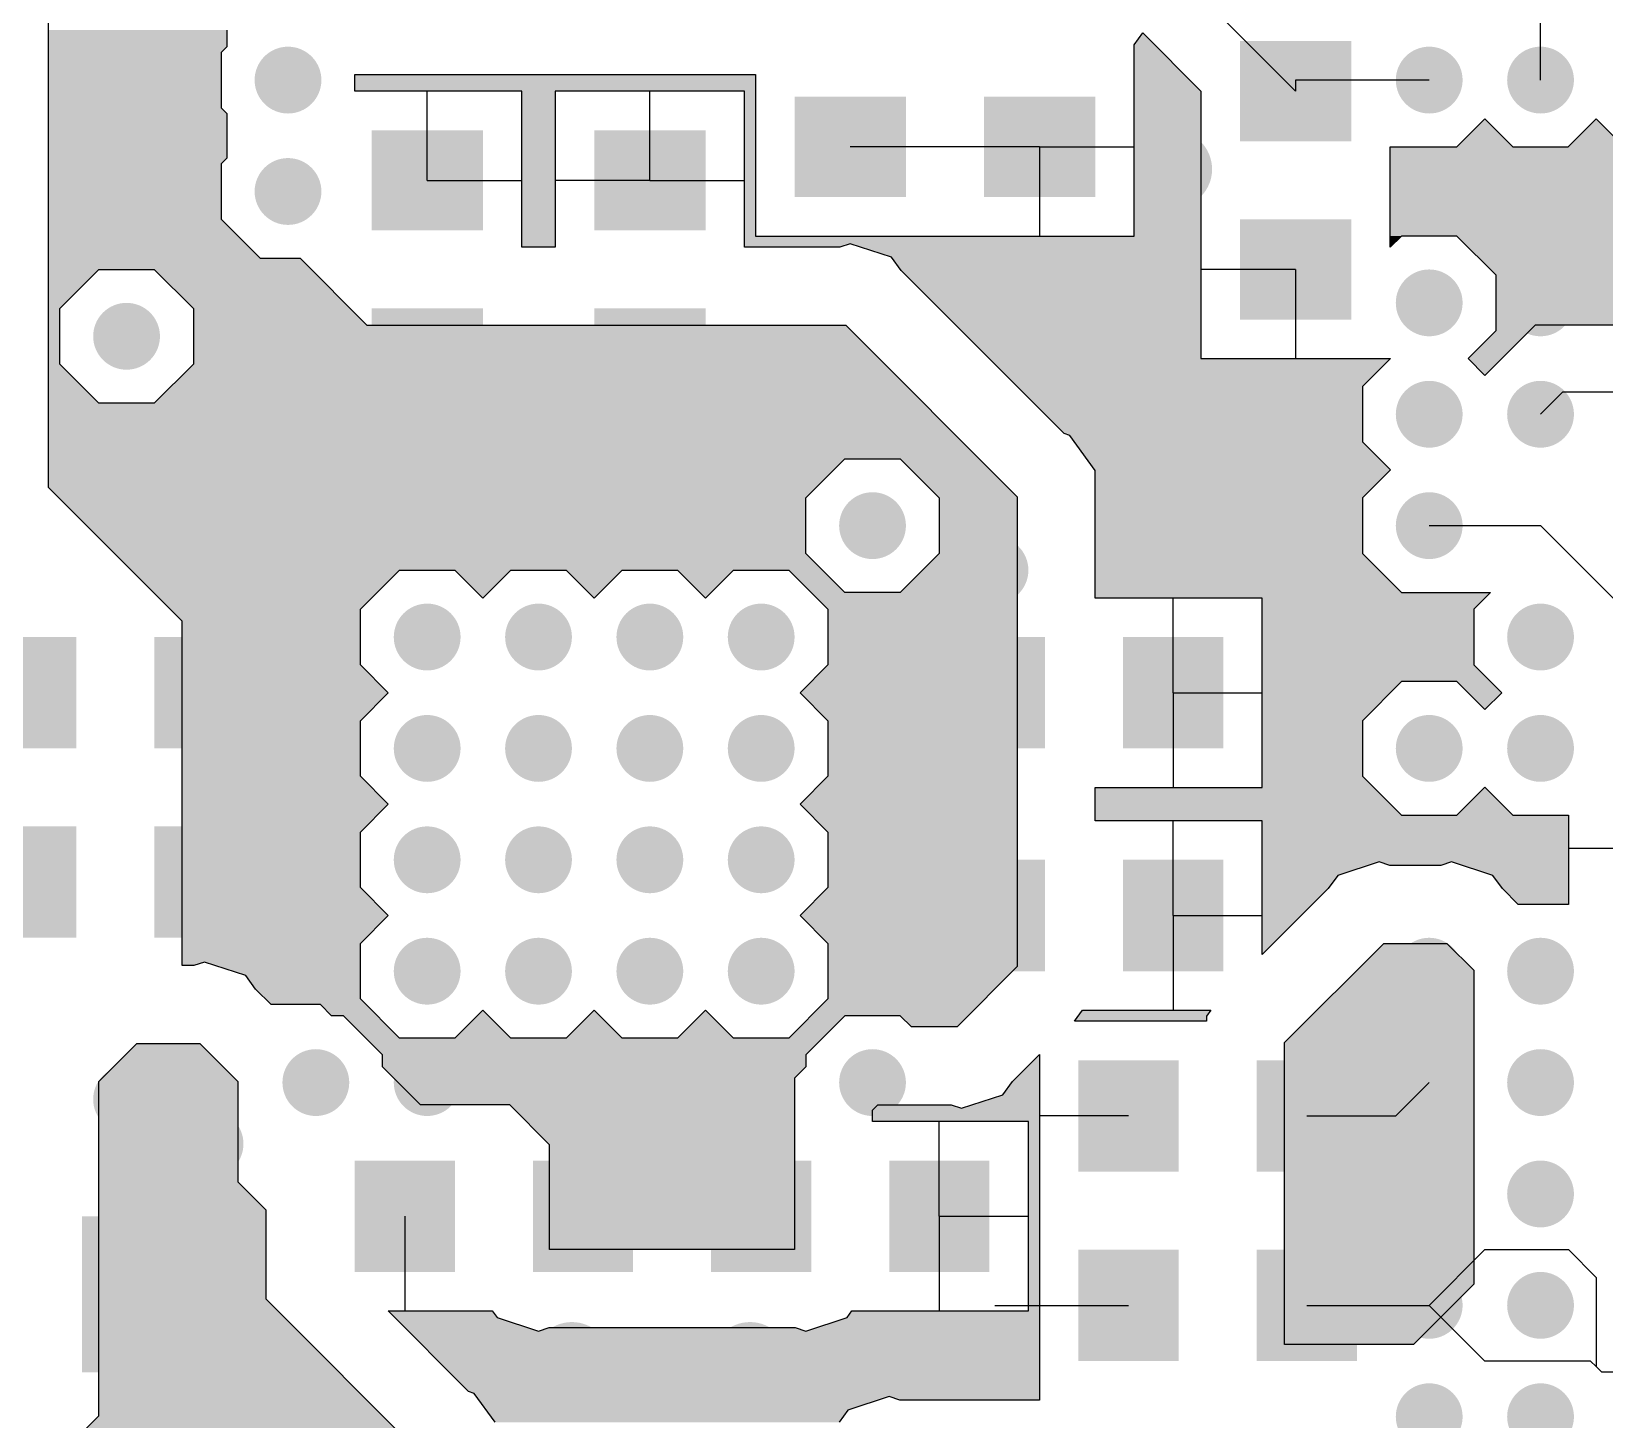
# Model space of a CAD drawing. Extents: x 295 to 953, y 10 to 290.
# Drawn here: x 683.37 to 711.63, y 177.95 to 202.87 of the extents above; entities that cross this region are included whole.
import ezdxf

# ---------------------------------------------------------------- set-up
doc = ezdxf.new("R2010")
doc.units = 0
doc.header["$LTSCALE"] = 5
doc.header["$MEASUREMENT"] = 0
doc.layers.get('0').update_dxf_attribs({"linetype": 'CONTINUOUS', "lineweight": 25})
doc.layers.add('19_SOLD_GBR', color=10, linetype='CONTINUOUS')

msp = doc.modelspace()

# ---------------------------------------------------------------- linework, layer by layer
for points, const_width in [([(688.278, 202, -1), (687.678, 202, -1)], 0.6), ([(708.778, 202, -1), (708.178, 202, -1)], 0.6), ([(710.778, 202, -1), (710.178, 202, -1)], 0.6), ([(704.228, 200.4, -1), (703.528, 200.4, -1)], 0.7), ([(688.278, 200, -1), (687.678, 200, -1)], 0.6), ([(708.778, 200, -1), (708.178, 200, -1)], 0.6), ([(710.778, 200, -1), (710.178, 200, -1)], 0.6), ([(702.428, 197.8, -1), (701.728, 197.8, -1)], 0.7), ([(708.778, 198, -1), (708.178, 198, -1)], 0.6), ([(710.778, 198, -1), (710.178, 198, -1)], 0.6), ([(685.378, 197.4, -1), (684.778, 197.4, -1)], 0.6), ([(708.778, 196, -1), (708.178, 196, -1)], 0.6), ([(710.778, 196, -1), (710.178, 196, -1)], 0.6), ([(704.828, 194.8, -1), (704.128, 194.8, -1)], 0.7), ([(690.778, 194, -1), (690.178, 194, -1)], 0.6), ([(692.778, 194, -1), (692.178, 194, -1)], 0.6), ([(694.778, 194, -1), (694.178, 194, -1)], 0.6), ([(696.778, 194, -1), (696.178, 194, -1)], 0.6), ([(698.778, 194, -1), (698.178, 194, -1)], 0.6), ([(708.778, 194, -1), (708.178, 194, -1)], 0.6), ([(700.978, 193.2, -1), (700.378, 193.2, -1)], 0.6), ([(688.778, 192, -1), (688.178, 192, -1)], 0.6), ([(690.778, 192, -1), (690.178, 192, -1)], 0.6), ([(692.778, 192, -1), (692.178, 192, -1)], 0.6), ([(694.778, 192, -1), (694.178, 192, -1)], 0.6), ([(696.778, 192, -1), (696.178, 192, -1)], 0.6), ([(698.778, 192, -1), (698.178, 192, -1)], 0.6), ([(710.778, 192, -1), (710.178, 192, -1)], 0.6), ([(688.778, 190, -1), (688.178, 190, -1)], 0.6), ([(690.778, 190, -1), (690.178, 190, -1)], 0.6), ([(692.778, 190, -1), (692.178, 190, -1)], 0.6), ([(694.778, 190, -1), (694.178, 190, -1)], 0.6), ([(696.778, 190, -1), (696.178, 190, -1)], 0.6), ([(698.778, 190, -1), (698.178, 190, -1)], 0.6), ([(708.778, 190, -1), (708.178, 190, -1)], 0.6), ([(710.778, 190, -1), (710.178, 190, -1)], 0.6), ([(688.778, 188, -1), (688.178, 188, -1)], 0.6), ([(690.778, 188, -1), (690.178, 188, -1)], 0.6), ([(692.778, 188, -1), (692.178, 188, -1)], 0.6), ([(694.778, 188, -1), (694.178, 188, -1)], 0.6), ([(696.778, 188, -1), (696.178, 188, -1)], 0.6), ([(698.778, 188, -1), (698.178, 188, -1)], 0.6), ([(688.778, 186, -1), (688.178, 186, -1)], 0.6), ([(690.778, 186, -1), (690.178, 186, -1)], 0.6), ([(692.778, 186, -1), (692.178, 186, -1)], 0.6), ([(694.778, 186, -1), (694.178, 186, -1)], 0.6), ([(696.778, 186, -1), (696.178, 186, -1)], 0.6), ([(698.778, 186, -1), (698.178, 186, -1)], 0.6), ([(708.778, 186, -1), (708.178, 186, -1)], 0.6), ([(710.778, 186, -1), (710.178, 186, -1)], 0.6), ([(688.778, 184, -1), (688.178, 184, -1)], 0.6), ([(690.778, 184, -1), (690.178, 184, -1)], 0.6), ([(692.778, 184, -1), (692.178, 184, -1)], 0.6), ([(694.778, 184, -1), (694.178, 184, -1)], 0.6), ([(696.778, 184, -1), (696.178, 184, -1)], 0.6), ([(698.778, 184, -1), (698.178, 184, -1)], 0.6), ([(708.778, 184, -1), (708.178, 184, -1)], 0.6), ([(710.778, 184, -1), (710.178, 184, -1)], 0.6), ([(685.378, 183.7, -1), (684.778, 183.7, -1)], 0.6), ([(686.878, 182.9, -1), (686.278, 182.9, -1)], 0.6), ([(708.778, 182, -1), (708.178, 182, -1)], 0.6), ([(710.778, 182, -1), (710.178, 182, -1)], 0.6), ([(708.778, 180, -1), (708.178, 180, -1)], 0.6), ([(710.778, 180, -1), (710.178, 180, -1)], 0.6), ([(700.028, 179.2, -1), (699.328, 179.2, -1)], 0.7), ([(693.428, 179, -1), (692.728, 179, -1)], 0.7), ([(696.628, 179, -1), (695.928, 179, -1)], 0.7), ([(708.778, 178, -1), (708.178, 178, -1)], 0.6), ([(710.778, 178, -1), (710.178, 178, -1)], 0.6)]:
    msp.add_lwpolyline(points, format="xyb", close=True, dxfattribs=dict(const_width=const_width))
for points in [[(705.078, 202.7), (705.078, 200.9), (707.078, 202.7), (707.078, 200.9)], [(697.078, 201.7), (697.078, 199.9), (699.078, 201.7), (699.078, 199.9)], [(700.478, 201.7), (700.478, 199.9), (702.478, 201.7), (702.478, 199.9)], [(689.478, 201.1), (689.478, 199.3), (691.478, 201.1), (691.478, 199.3)], [(693.478, 201.1), (693.478, 199.3), (695.478, 201.1), (695.478, 199.3)], [(705.078, 199.5), (705.078, 197.7), (707.078, 199.5), (707.078, 197.7)], [(689.478, 197.9), (689.478, 196.1), (691.478, 197.9), (691.478, 196.1)], [(693.478, 197.9), (693.478, 196.1), (695.478, 197.9), (695.478, 196.1)], [(682.378, 192), (682.378, 190), (684.178, 192), (684.178, 190)], [(685.578, 192), (685.578, 190), (687.378, 192), (687.378, 190)], [(699.778, 192), (699.778, 190), (701.578, 192), (701.578, 190)], [(702.978, 192), (702.978, 190), (704.778, 192), (704.778, 190)], [(682.378, 188.6), (682.378, 186.6), (684.178, 188.6), (684.178, 186.6)], [(685.578, 188.6), (685.578, 186.6), (687.378, 188.6), (687.378, 186.6)], [(699.778, 188), (699.778, 186), (701.578, 188), (701.578, 186)], [(702.978, 188), (702.978, 186), (704.778, 188), (704.778, 186)], [(702.178, 184.4), (702.178, 182.4), (703.978, 184.4), (703.978, 182.4)], [(705.378, 184.4), (705.378, 182.4), (707.178, 184.4), (707.178, 182.4)], [(689.178, 182.6), (689.178, 180.6), (690.978, 182.6), (690.978, 180.6)], [(692.378, 182.6), (692.378, 180.6), (694.178, 182.6), (694.178, 180.6)], [(695.578, 182.6), (695.578, 180.6), (697.378, 182.6), (697.378, 180.6)], [(698.778, 182.6), (698.778, 180.6), (700.578, 182.6), (700.578, 180.6)], [(684.278, 181.6), (684.278, 178.8), (686.678, 181.6), (686.678, 178.8)], [(702.178, 181), (702.178, 179), (703.978, 181), (703.978, 179)], [(705.378, 181), (705.378, 179), (707.178, 181), (707.178, 179)]]:
    msp.add_solid(points)
at = {"layer": '19_SOLD_GBR', "color": 7}
for p, q in [((683.678, 194.682), (683.678, 228.618)), ((706.078, 201.8), (704.078, 203.8)), ((710.478, 202), (710.478, 204)), ((686.878, 202.898), (686.878, 202.598)), ((703.178, 202.636), (703.332, 202.848)), ((703.178, 199.2), (703.178, 202.636)), ((703.332, 202.848), (704.378, 201.802)), ((686.878, 202.598), (686.778, 202.498)), ((686.778, 202.498), (686.778, 201.502)), ((689.178, 202.1), (696.378, 202.1)), ((689.178, 201.8), (689.178, 202.1)), ((696.378, 202.1), (696.378, 199.2)), ((692.178, 201.8), (689.178, 201.8)), ((690.478, 200.2), (690.478, 201.8)), ((692.178, 199), (692.178, 201.8)), ((692.778, 201.8), (692.778, 199)), ((696.178, 201.8), (692.778, 201.8)), ((694.478, 200.2), (694.478, 201.8)), ((696.178, 199), (696.178, 201.8)), ((704.378, 201.802), (704.378, 197)), ((708.478, 202), (706.078, 202)), ((706.078, 202), (706.078, 201.8)), ((686.778, 201.502), (686.878, 201.402)), ((686.878, 201.402), (686.878, 200.598)), ((708.976, 200.8), (709.478, 201.302)), ((709.478, 201.302), (709.98, 200.8)), ((710.976, 200.8), (711.478, 201.302)), ((711.478, 201.302), (711.98, 200.8)), ((701.478, 200.8), (698.078, 200.8)), ((701.478, 200.8), (701.478, 199.2)), ((701.478, 200.8), (703.178, 200.8)), ((707.778, 200.8), (708.976, 200.8)), ((707.778, 198.998), (707.778, 200.8)), ((709.98, 200.8), (710.976, 200.8)), ((686.878, 200.598), (686.778, 200.498)), ((686.778, 200.498), (686.778, 199.502)), ((690.478, 200.2), (692.178, 200.2)), ((694.478, 200.2), (692.778, 200.2)), ((694.478, 200.2), (696.178, 200.2)), ((686.778, 199.502), (687.48, 198.8)), ((692.778, 199), (692.178, 199)), ((697.888, 199), (696.178, 199)), ((696.378, 199.2), (703.178, 199.2)), ((698.078, 199.062), (697.888, 199)), ((698.82, 198.82), (698.078, 199.062)), ((707.98, 199.2), (707.778, 198.998)), ((708.976, 199.2), (707.98, 199.2)), ((709.678, 198.498), (708.976, 199.2)), ((687.48, 198.8), (688.196, 198.8)), ((688.196, 198.8), (689.396, 197.6)), ((698.992, 198.582), (698.82, 198.82)), ((683.878, 197.898), (684.58, 198.6)), ((684.58, 198.6), (685.576, 198.6)), ((685.576, 198.6), (686.278, 197.898)), ((701.922, 195.652), (698.992, 198.582)), ((706.078, 198.6), (704.378, 198.6)), ((706.078, 198.6), (706.078, 197)), ((709.678, 197.502), (709.678, 198.498)), ((683.878, 196.902), (683.878, 197.898)), ((686.278, 197.898), (686.278, 196.902)), ((689.396, 197.6), (697.996, 197.6)), ((697.996, 197.6), (701.078, 194.518)), ((710.38, 197.6), (709.478, 196.698)), ((712.978, 197.6), (710.38, 197.6)), ((709.176, 197), (709.678, 197.502)), ((704.378, 197), (707.778, 197)), ((707.78, 197), (707.278, 196.498)), ((707.778, 197.002), (707.78, 197)), ((707.778, 197), (707.778, 197.002)), ((709.478, 196.698), (709.176, 197)), ((684.58, 196.2), (683.878, 196.902)), ((686.278, 196.902), (685.576, 196.2)), ((707.278, 196.498), (707.278, 195.502)), ((710.478, 196), (710.878, 196.4)), ((710.878, 196.4), (714.678, 196.4)), ((685.576, 196.2), (684.58, 196.2)), ((702.02, 195.62), (701.922, 195.652)), ((702.478, 194.99), (702.02, 195.62)), ((707.278, 195.502), (707.78, 195)), ((697.278, 194.498), (697.98, 195.2)), ((697.98, 195.2), (698.976, 195.2)), ((698.976, 195.2), (699.678, 194.498)), ((702.478, 192.7), (702.478, 194.99)), ((707.78, 195), (707.278, 194.498)), ((686.078, 192.282), (683.678, 194.682)), ((697.278, 193.502), (697.278, 194.498)), ((699.678, 194.498), (699.678, 193.502)), ((701.078, 194.518), (701.078, 186.082)), ((707.278, 194.498), (707.278, 193.502)), ((708.478, 194), (710.478, 194)), ((712.678, 191.8), (710.478, 194)), ((697.98, 192.8), (697.278, 193.502)), ((699.678, 193.502), (698.976, 192.8)), ((707.278, 193.502), (707.98, 192.8)), ((689.278, 192.498), (689.98, 193.2)), ((689.98, 193.2), (690.976, 193.2)), ((690.976, 193.2), (691.478, 192.698)), ((691.478, 192.698), (691.98, 193.2)), ((691.98, 193.2), (692.976, 193.2)), ((692.976, 193.2), (693.478, 192.698)), ((693.478, 192.698), (693.98, 193.2)), ((693.98, 193.2), (694.976, 193.2)), ((694.976, 193.2), (695.478, 192.698)), ((695.478, 192.698), (695.98, 193.2)), ((695.98, 193.2), (696.976, 193.2)), ((696.976, 193.2), (697.678, 192.498)), ((698.976, 192.8), (697.98, 192.8)), ((707.98, 192.8), (709.58, 192.8)), ((709.58, 192.8), (709.278, 192.498)), ((689.278, 191.502), (689.278, 192.498)), ((697.678, 192.498), (697.678, 191.502)), ((705.478, 192.7), (702.478, 192.7)), ((703.878, 191), (703.878, 192.7)), ((705.478, 189.3), (705.478, 192.7)), ((709.278, 192.498), (709.278, 191.502)), ((686.078, 186.1), (686.078, 192.282)), ((689.78, 191), (689.278, 191.502)), ((697.678, 191.502), (697.176, 191)), ((709.278, 191.502), (709.78, 191)), ((707.98, 191.2), (707.278, 190.498)), ((708.976, 191.2), (707.98, 191.2)), ((709.478, 190.698), (708.976, 191.2)), ((689.278, 190.498), (689.78, 191)), ((697.176, 191), (697.678, 190.498)), ((703.878, 191), (703.878, 189.3)), ((703.878, 191), (705.478, 191)), ((709.78, 191), (709.478, 190.698)), ((689.278, 189.502), (689.278, 190.498)), ((697.678, 190.498), (697.678, 189.502)), ((707.278, 190.498), (707.278, 189.502)), ((689.78, 189), (689.278, 189.502)), ((697.678, 189.502), (697.176, 189)), ((707.278, 189.502), (707.98, 188.8)), ((702.478, 189.3), (705.478, 189.3)), ((702.478, 188.7), (702.478, 189.3)), ((708.976, 188.8), (709.478, 189.302)), ((709.478, 189.302), (709.98, 188.8)), ((689.278, 188.498), (689.78, 189)), ((697.176, 189), (697.678, 188.498)), ((707.98, 188.8), (708.976, 188.8)), ((709.98, 188.8), (710.976, 188.8)), ((710.976, 188.8), (710.978, 188.802)), ((710.978, 188.802), (710.978, 187.198)), ((689.278, 187.502), (689.278, 188.498)), ((697.678, 188.498), (697.678, 187.502)), ((705.478, 188.7), (702.478, 188.7)), ((703.878, 187), (703.878, 188.7)), ((703.878, 187), (703.878, 188.7)), ((705.478, 186.298), (705.478, 188.7)), ((712.678, 188.2), (710.978, 188.2)), ((712.678, 188.2), (710.978, 188.2)), ((707.578, 187.962), (706.836, 187.72)), ((707.768, 187.9), (707.578, 187.962)), ((708.878, 187.962), (708.688, 187.9)), ((709.62, 187.72), (708.878, 187.962)), ((706.836, 187.72), (706.662, 187.482)), ((708.688, 187.9), (707.768, 187.9)), ((709.792, 187.482), (709.62, 187.72)), ((689.78, 187), (689.278, 187.502)), ((697.678, 187.502), (697.176, 187)), ((706.662, 187.482), (705.478, 186.298)), ((710.074, 187.2), (709.792, 187.482)), ((710.976, 187.2), (710.074, 187.2)), ((710.978, 187.198), (710.976, 187.2)), ((689.278, 186.498), (689.78, 187)), ((697.176, 187), (697.678, 186.498)), ((703.878, 187), (703.878, 185.3)), ((703.878, 187), (705.478, 187)), ((703.878, 187), (703.878, 185.3)), ((703.878, 187), (705.478, 187)), ((689.278, 185.502), (689.278, 186.498)), ((697.678, 186.498), (697.678, 185.502)), ((705.878, 184.718), (707.66, 186.5)), ((707.66, 186.5), (708.796, 186.5)), ((708.796, 186.5), (709.278, 186.018)), ((686.288, 186.1), (686.078, 186.1)), ((686.478, 186.162), (686.288, 186.1)), ((687.22, 185.92), (686.478, 186.162)), ((701.078, 186.082), (699.996, 185)), ((709.278, 186.018), (709.278, 180.382)), ((687.394, 185.68), (687.22, 185.92)), ((687.674, 185.4), (687.394, 185.68)), ((688.56, 185.4), (687.674, 185.4)), ((688.76, 185.2), (688.56, 185.4)), ((689.98, 184.8), (689.278, 185.502)), ((697.678, 185.502), (696.976, 184.8)), ((688.976, 185.2), (688.76, 185.2)), ((689.678, 184.498), (688.976, 185.2)), ((691.478, 185.302), (690.976, 184.8)), ((691.98, 184.8), (691.478, 185.302)), ((693.478, 185.302), (692.976, 184.8)), ((693.98, 184.8), (693.478, 185.302)), ((695.478, 185.302), (694.976, 184.8)), ((695.98, 184.8), (695.478, 185.302)), ((697.98, 185.2), (697.278, 184.498)), ((698.976, 185.2), (697.98, 185.2)), ((699.176, 185), (698.976, 185.2)), ((702.108, 185.1), (702.252, 185.3)), ((704.478, 185.1), (702.108, 185.1)), ((702.252, 185.3), (704.558, 185.3)), ((704.558, 185.3), (704.478, 185.19)), ((704.478, 185.19), (704.478, 185.1)), ((699.996, 185), (699.176, 185)), ((684.578, 184.018), (685.26, 184.7)), ((685.26, 184.7), (686.396, 184.7)), ((686.396, 184.7), (687.078, 184.018)), ((690.976, 184.8), (689.98, 184.8)), ((692.976, 184.8), (691.98, 184.8)), ((694.976, 184.8), (693.98, 184.8)), ((696.976, 184.8), (695.98, 184.8)), ((705.878, 179.3), (705.878, 184.718)), ((689.678, 184.282), (689.678, 184.498)), ((690.36, 183.6), (689.678, 184.282)), ((697.278, 184.282), (697.078, 184.082)), ((697.278, 184.498), (697.278, 184.282)), ((700.992, 184.018), (701.478, 184.502)), ((701.478, 184.502), (701.478, 178.3)), ((684.578, 178.018), (684.578, 184.018)), ((687.078, 184.018), (687.078, 182.218)), ((697.078, 184.082), (697.078, 181)), ((700.82, 183.78), (700.992, 184.018)), ((708.478, 184), (707.878, 183.4)), ((700.078, 183.538), (700.82, 183.78)), ((691.96, 183.6), (690.36, 183.6)), ((692.678, 182.882), (691.96, 183.6)), ((698.478, 183.502), (698.576, 183.6)), ((698.478, 183.3), (698.478, 183.502)), ((698.576, 183.6), (699.888, 183.6)), ((699.888, 183.6), (700.078, 183.538)), ((703.078, 183.4), (701.478, 183.4)), ((706.278, 183.4), (707.878, 183.4)), ((701.278, 183.3), (698.478, 183.3)), ((699.678, 181.6), (699.678, 183.3)), ((701.278, 179.9), (701.278, 183.3)), ((692.678, 181), (692.678, 182.882)), ((687.078, 182.218), (687.578, 181.718)), ((687.578, 181.718), (687.578, 180.118)), ((690.078, 181.6), (690.078, 179.9)), ((699.678, 181.6), (699.678, 179.9)), ((699.678, 181.6), (701.278, 181.6)), ((697.078, 181), (692.678, 181)), ((708.478, 180), (709.478, 181)), ((709.478, 181), (710.978, 181)), ((711.478, 180.5), (710.978, 181)), ((709.278, 180.382), (708.196, 179.3)), ((711.478, 180.5), (711.478, 178.9)), ((687.578, 180.118), (690.378, 177.318)), ((689.776, 179.9), (691.648, 179.9)), ((691.222, 178.452), (689.776, 179.9)), ((691.648, 179.9), (691.736, 179.78)), ((691.736, 179.78), (692.478, 179.538)), ((697.278, 179.538), (698.02, 179.78)), ((698.02, 179.78), (698.108, 179.9)), ((698.108, 179.9), (701.278, 179.9)), ((700.678, 180), (703.078, 180)), ((706.278, 180), (708.478, 180)), ((708.478, 180), (709.478, 179)), ((692.478, 179.538), (692.668, 179.6)), ((692.668, 179.6), (697.088, 179.6)), ((697.088, 179.6), (697.278, 179.538)), ((708.196, 179.3), (705.878, 179.3)), ((711.378, 179), (709.478, 179)), ((711.478, 178.9), (711.378, 179)), ((711.478, 178.9), (711.578, 178.8)), ((714.478, 178.8), (711.578, 178.8)), ((691.32, 178.42), (691.222, 178.452)), ((691.698, 177.9), (691.32, 178.42)), ((698.778, 178.362), (698.036, 178.12)), ((698.968, 178.3), (698.778, 178.362)), ((698.036, 178.12), (697.876, 177.9)), ((701.478, 178.3), (698.968, 178.3)), ((684.278, 177.718), (684.578, 178.018))]:
    msp.add_line(p, q, dxfattribs=at)
for points in [[(686.878, 202.598), (686.878, 202.898), (683.678, 202.598), (683.678, 202.898)], [(703.544, 202.636), (703.332, 202.848), (703.178, 202.636), (703.332, 202.848)], [(704.378, 201.802), (703.544, 202.636), (703.178, 201.802), (703.178, 202.636)], [(686.778, 202.498), (686.878, 202.598), (683.678, 202.498), (683.678, 202.598)], [(686.778, 201.502), (686.778, 202.498), (683.678, 201.502), (683.678, 202.498)], [(696.378, 201.8), (696.378, 202.1), (689.178, 201.8), (689.178, 202.1)], [(696.378, 202.1), (696.378, 202.1), (689.178, 202.1), (696.378, 202.1)], [(692.778, 201.8), (692.778, 201.8), (692.178, 201.8), (689.178, 201.8)], [(692.778, 199), (692.778, 201.8), (692.178, 199), (692.178, 201.8)], [(696.378, 201.8), (696.378, 201.8), (696.178, 201.8), (692.778, 201.8)], [(696.378, 199.2), (696.378, 201.8), (696.178, 199.2), (696.178, 201.8)], [(704.378, 199.2), (704.378, 201.802), (703.178, 199.2), (703.178, 201.802)], [(686.878, 201.402), (686.778, 201.502), (683.678, 201.402), (683.678, 201.502)], [(686.878, 200.598), (686.878, 201.402), (683.678, 200.598), (683.678, 201.402)], [(709.98, 200.8), (709.478, 201.302), (708.976, 200.8), (709.478, 201.302)], [(711.98, 200.8), (711.478, 201.302), (710.976, 200.8), (711.478, 201.302)], [(712.977, 199.2), (712.977, 200.8), (707.778, 199.2), (707.778, 200.8)], [(712.977, 200.8), (712.977, 200.8), (707.778, 200.8), (708.976, 200.8)], [(686.778, 200.498), (686.878, 200.598), (683.678, 200.498), (683.678, 200.598)], [(686.778, 199.502), (686.778, 200.498), (683.678, 199.502), (683.678, 200.498)], [(687.48, 198.8), (686.778, 199.502), (683.678, 198.8), (683.678, 199.502)], [(704.378, 199.062), (704.378, 199.2), (696.178, 199.062), (696.178, 199.2)], [(697.888, 199), (698.078, 199.062), (696.178, 199), (696.178, 199.062)], [(704.378, 198.82), (704.378, 199.062), (698.82, 198.82), (698.078, 199.062)], [(707.778, 198.998), (707.98, 199.2), (707.778, 198.998), (707.778, 199.2)], [(712.977, 199.2), (712.977, 199.2), (708.976, 199.2), (707.98, 199.2)], [(712.977, 198.498), (712.977, 199.2), (709.678, 198.498), (708.976, 199.2)], [(688.396, 198.6), (688.196, 198.8), (683.678, 198.6), (683.678, 198.8)], [(704.378, 198.582), (704.378, 198.82), (698.992, 198.582), (698.82, 198.82)], [(683.878, 197.898), (684.58, 198.6), (683.678, 197.898), (683.678, 198.6)], [(688.396, 198.6), (688.396, 198.6), (685.576, 198.6), (684.58, 198.6)], [(689.098, 197.898), (688.396, 198.6), (686.278, 197.898), (685.576, 198.6)], [(704.378, 197), (704.378, 198.582), (700.574, 197), (698.992, 198.582)], [(712.977, 197.6), (712.977, 198.498), (709.678, 197.6), (709.678, 198.498)], [(683.878, 196.902), (683.878, 197.898), (683.678, 196.902), (683.678, 197.898)], [(689.396, 197.6), (689.098, 197.898), (686.278, 197.6), (686.278, 197.898)], [(698.694, 196.902), (697.996, 197.6), (686.278, 196.902), (686.278, 197.6)], [(710.282, 197.502), (710.38, 197.6), (709.678, 197.502), (709.678, 197.6)], [(709.78, 197), (710.282, 197.502), (709.176, 197), (709.678, 197.502)], [(707.278, 196.498), (707.779, 197), (701.076, 196.498), (700.574, 197)], [(707.78, 197), (707.778, 197.002), (707.778, 197), (707.778, 197.002)], [(709.478, 196.698), (709.78, 197), (709.478, 196.698), (709.176, 197)], [(684.58, 196.2), (683.878, 196.902), (683.678, 196.2), (683.678, 196.902)], [(699.396, 196.2), (698.694, 196.902), (685.576, 196.2), (686.278, 196.902)], [(707.278, 195.652), (707.278, 196.498), (701.922, 195.652), (701.076, 196.498)], [(700.396, 195.2), (699.396, 196.2), (683.678, 195.2), (683.678, 196.2)], [(707.278, 195.62), (707.278, 195.652), (702.02, 195.62), (701.922, 195.652)], [(707.278, 195.502), (707.278, 195.62), (702.105, 195.502), (702.02, 195.62)], [(707.78, 195), (707.278, 195.502), (702.47, 195), (702.105, 195.502)], [(697.462, 194.682), (697.98, 195.2), (683.678, 194.682), (683.678, 195.2)], [(700.396, 195.2), (700.396, 195.2), (698.976, 195.2), (697.98, 195.2)], [(701.078, 194.518), (700.396, 195.2), (699.658, 194.518), (698.976, 195.2)], [(707.769, 194.99), (707.78, 195), (702.478, 194.99), (702.47, 195)], [(707.278, 194.498), (707.769, 194.99), (702.478, 194.498), (702.478, 194.99)], [(697.278, 194.498), (697.462, 194.682), (683.862, 194.498), (683.678, 194.682)], [(697.278, 193.502), (697.278, 194.498), (684.858, 193.502), (683.862, 194.498)], [(701.078, 194.498), (701.078, 194.518), (699.678, 194.498), (699.658, 194.518)], [(701.078, 193.502), (701.078, 194.498), (699.678, 193.502), (699.678, 194.498)], [(707.278, 193.502), (707.278, 194.498), (702.478, 193.502), (702.478, 194.498)], [(697.58, 193.2), (697.278, 193.502), (685.16, 193.2), (684.858, 193.502)], [(701.078, 192.8), (701.078, 193.502), (698.976, 192.8), (699.678, 193.502)], [(707.98, 192.8), (707.278, 193.502), (702.478, 192.8), (702.478, 193.502)], [(689.278, 192.498), (689.98, 193.2), (685.862, 192.498), (685.16, 193.2)], [(697.58, 193.2), (697.58, 193.2), (690.746, 193.2), (689.98, 193.2)], [(691.98, 193.2), (691.98, 193.2), (690.976, 193.2), (690.746, 193.2)], [(691.478, 192.698), (691.98, 193.2), (691.478, 192.698), (690.976, 193.2)], [(693.98, 193.2), (693.98, 193.2), (692.976, 193.2), (691.98, 193.2)], [(693.478, 192.698), (693.98, 193.2), (693.478, 192.698), (692.976, 193.2)], [(695.98, 193.2), (695.98, 193.2), (694.976, 193.2), (693.98, 193.2)], [(695.478, 192.698), (695.98, 193.2), (695.478, 192.698), (694.976, 193.2)], [(697.58, 193.2), (697.58, 193.2), (696.976, 193.2), (695.98, 193.2)], [(697.98, 192.8), (697.58, 193.2), (697.376, 192.8), (696.976, 193.2)], [(701.078, 192.498), (701.078, 192.8), (697.678, 192.498), (697.376, 192.8)], [(709.479, 192.7), (709.579, 192.8), (702.478, 192.7), (702.478, 192.8)], [(689.278, 192.282), (689.278, 192.498), (686.078, 192.282), (685.862, 192.498)], [(701.078, 191.502), (701.078, 192.498), (697.678, 191.502), (697.678, 192.498)], [(709.479, 192.7), (709.479, 192.7), (705.478, 192.7), (702.478, 192.7)], [(709.278, 192.498), (709.479, 192.7), (705.478, 192.498), (705.478, 192.7)], [(709.278, 191.502), (709.278, 192.498), (705.478, 191.502), (705.478, 192.498)], [(689.278, 191.502), (689.278, 192.282), (686.078, 191.502), (686.078, 192.282)], [(689.78, 191), (689.278, 191.502), (686.078, 191), (686.078, 191.502)], [(701.078, 191), (701.078, 191.502), (697.176, 191), (697.678, 191.502)], [(709.58, 191.2), (709.278, 191.502), (705.478, 191.2), (705.478, 191.502)], [(707.278, 190.498), (707.98, 191.2), (705.478, 190.498), (705.478, 191.2)], [(709.58, 191.2), (709.58, 191.2), (708.976, 191.2), (707.98, 191.2)], [(709.78, 191), (709.58, 191.2), (709.176, 191), (708.976, 191.2)], [(689.278, 190.498), (689.78, 191), (686.078, 190.498), (686.078, 191)], [(701.078, 190.498), (701.078, 191), (697.678, 190.498), (697.176, 191)], [(709.478, 190.698), (709.78, 191), (709.478, 190.698), (709.176, 191)], [(689.278, 189.502), (689.278, 190.498), (686.078, 189.502), (686.078, 190.498)], [(701.078, 189.502), (701.078, 190.498), (697.678, 189.502), (697.678, 190.498)], [(707.278, 189.502), (707.278, 190.498), (705.478, 189.502), (705.478, 190.498)], [(689.78, 189), (689.278, 189.502), (686.078, 189), (686.078, 189.502)], [(701.078, 189), (701.078, 189.502), (697.176, 189), (697.678, 189.502)], [(707.48, 189.3), (707.278, 189.502), (705.478, 189.3), (705.478, 189.502)], [(707.98, 188.8), (707.48, 189.3), (702.478, 188.8), (702.478, 189.3)], [(707.48, 189.3), (707.48, 189.3), (702.478, 189.3), (705.478, 189.3)], [(709.98, 188.8), (709.478, 189.302), (708.976, 188.8), (709.478, 189.302)], [(689.278, 188.498), (689.78, 189), (686.078, 188.498), (686.078, 189)], [(701.078, 188.498), (701.078, 189), (697.678, 188.498), (697.176, 189)], [(710.977, 188.7), (710.977, 188.8), (702.478, 188.7), (702.478, 188.8)], [(710.977, 188.8), (710.977, 188.802), (710.976, 188.8), (710.977, 188.802)], [(689.278, 187.502), (689.278, 188.498), (686.078, 187.502), (686.078, 188.498)], [(701.078, 187.502), (701.078, 188.498), (697.678, 187.502), (697.678, 188.498)], [(710.977, 188.7), (710.977, 188.7), (705.478, 188.7), (702.478, 188.7)], [(710.977, 187.962), (710.977, 188.7), (705.478, 187.962), (705.478, 188.7)], [(706.836, 187.72), (707.578, 187.962), (705.478, 187.72), (705.478, 187.962)], [(708.688, 187.9), (708.878, 187.962), (707.768, 187.9), (707.578, 187.962)], [(710.977, 187.72), (710.977, 187.962), (709.62, 187.72), (708.878, 187.962)], [(706.662, 187.482), (706.836, 187.72), (705.478, 187.482), (705.478, 187.72)], [(710.977, 187.482), (710.977, 187.72), (709.792, 187.482), (709.62, 187.72)], [(689.78, 187), (689.278, 187.502), (686.078, 187), (686.078, 187.502)], [(701.078, 187), (701.078, 187.502), (697.176, 187), (697.678, 187.502)], [(705.478, 186.298), (706.662, 187.482), (705.478, 186.298), (705.478, 187.482)], [(710.977, 187.2), (710.977, 187.482), (710.074, 187.2), (709.792, 187.482)], [(710.977, 187.2), (710.977, 187.2), (710.976, 187.2), (710.074, 187.2)], [(710.977, 187.198), (710.977, 187.2), (710.977, 187.198), (710.976, 187.2)], [(689.278, 186.498), (689.78, 187), (686.078, 186.498), (686.078, 187)], [(701.078, 186.498), (701.078, 187), (697.678, 186.498), (697.176, 187)], [(689.278, 186.162), (689.278, 186.498), (686.078, 186.162), (686.078, 186.498)], [(701.078, 186.082), (701.078, 186.498), (697.678, 186.082), (697.678, 186.498)], [(709.278, 186.018), (708.796, 186.5), (707.178, 186.018), (707.66, 186.5)], [(708.796, 186.5), (708.796, 186.5), (707.66, 186.5), (708.796, 186.5)], [(686.288, 186.1), (686.478, 186.162), (686.078, 186.1), (686.078, 186.162)], [(689.278, 185.92), (689.278, 186.162), (687.22, 185.92), (686.478, 186.162)], [(700.498, 185.502), (701.078, 186.082), (697.678, 185.502), (697.678, 186.082)], [(709.278, 184.718), (709.278, 186.018), (705.878, 184.718), (707.178, 186.018)], [(689.278, 185.68), (689.278, 185.92), (687.394, 185.68), (687.22, 185.92)], [(689.278, 185.502), (689.278, 185.68), (687.572, 185.502), (687.394, 185.68)], [(689.38, 185.4), (689.278, 185.502), (687.674, 185.4), (687.572, 185.502)], [(689.38, 185.4), (689.38, 185.4), (688.56, 185.4), (687.674, 185.4)], [(689.58, 185.2), (689.38, 185.4), (688.76, 185.2), (688.56, 185.4)], [(700.196, 185.2), (700.498, 185.502), (697.376, 185.2), (697.678, 185.502)], [(689.58, 185.2), (689.58, 185.2), (688.976, 185.2), (688.76, 185.2)], [(689.98, 184.8), (689.58, 185.2), (689.376, 184.8), (688.976, 185.2)], [(691.98, 184.8), (691.478, 185.302), (690.976, 184.8), (691.478, 185.302)], [(693.98, 184.8), (693.478, 185.302), (692.976, 184.8), (693.478, 185.302)], [(695.98, 184.8), (695.478, 185.302), (694.976, 184.8), (695.478, 185.302)], [(697.58, 184.8), (697.98, 185.2), (696.976, 184.8), (697.376, 185.2)], [(700.196, 185.2), (700.196, 185.2), (698.976, 185.2), (697.98, 185.2)], [(699.996, 185), (700.196, 185.2), (699.176, 185), (698.976, 185.2)], [(704.478, 185.1), (704.478, 185.19), (702.108, 185.1), (702.172, 185.19)], [(704.478, 185.19), (704.558, 185.3), (702.172, 185.19), (702.252, 185.3)], [(687.078, 184.018), (686.396, 184.7), (684.578, 184.018), (685.26, 184.7)], [(686.396, 184.7), (686.396, 184.7), (685.26, 184.7), (686.396, 184.7)], [(697.278, 184.498), (697.58, 184.8), (689.678, 184.498), (689.376, 184.8)], [(709.278, 180.382), (709.278, 184.718), (705.878, 180.382), (705.878, 184.718)], [(697.278, 184.282), (697.278, 184.498), (689.678, 184.282), (689.678, 184.498)], [(697.078, 184.082), (697.278, 184.282), (689.878, 184.082), (689.678, 184.282)], [(701.477, 184.018), (701.477, 184.502), (700.992, 184.018), (701.477, 184.502)], [(687.078, 182.218), (687.078, 184.018), (684.578, 182.218), (684.578, 184.018)], [(697.078, 183.6), (697.078, 184.082), (690.36, 183.6), (689.878, 184.082)], [(701.477, 183.78), (701.477, 184.018), (700.82, 183.78), (700.992, 184.018)], [(701.477, 183.538), (701.477, 183.78), (700.078, 183.538), (700.82, 183.78)], [(697.078, 183.6), (697.078, 183.6), (691.96, 183.6), (690.36, 183.6)], [(697.078, 182.882), (697.078, 183.6), (692.678, 182.882), (691.96, 183.6)], [(701.477, 183.502), (701.477, 183.538), (698.478, 183.502), (698.514, 183.538)], [(701.477, 183.3), (701.477, 183.502), (698.478, 183.3), (698.478, 183.502)], [(700.078, 183.538), (699.888, 183.6), (698.514, 183.538), (698.576, 183.6)], [(699.888, 183.6), (699.888, 183.6), (698.576, 183.6), (699.888, 183.6)], [(701.477, 183.3), (701.477, 183.3), (701.278, 183.3), (698.478, 183.3)], [(701.478, 179.9), (701.477, 183.3), (701.278, 179.9), (701.278, 183.3)], [(697.078, 181), (697.078, 182.882), (692.678, 181), (692.678, 182.882)], [(687.578, 181.718), (687.078, 182.218), (684.578, 181.718), (684.578, 182.218)], [(687.578, 180.118), (687.578, 181.718), (684.578, 180.118), (684.578, 181.718)], [(708.196, 179.3), (709.278, 180.382), (705.878, 179.3), (705.878, 180.382)], [(689.678, 178.018), (687.578, 180.118), (684.578, 178.018), (684.578, 180.118)], [(691.736, 179.78), (691.648, 179.9), (689.895, 179.78), (689.776, 179.9)], [(691.648, 179.9), (691.648, 179.9), (689.776, 179.9), (691.648, 179.9)], [(692.478, 179.538), (691.736, 179.78), (690.137, 179.538), (689.895, 179.78)], [(701.478, 179.538), (701.478, 179.78), (697.278, 179.538), (698.02, 179.78)], [(701.478, 179.78), (701.478, 179.9), (698.02, 179.78), (698.108, 179.9)], [(701.478, 179.9), (701.478, 179.9), (698.108, 179.9), (701.278, 179.9)], [(701.478, 178.452), (701.478, 179.538), (691.222, 178.452), (690.137, 179.538)], [(697.278, 179.538), (697.088, 179.6), (692.478, 179.538), (692.668, 179.6)], [(701.478, 178.42), (701.478, 178.452), (691.32, 178.42), (691.222, 178.452)], [(701.478, 178.362), (701.478, 178.42), (691.362, 178.362), (691.32, 178.42)], [(698.036, 178.12), (698.778, 178.362), (691.538, 178.12), (691.362, 178.362)], [(701.478, 178.3), (701.478, 178.362), (698.968, 178.3), (698.778, 178.362)], [(697.876, 177.9), (698.036, 178.12), (691.698, 177.9), (691.538, 178.12)], [(689.978, 177.718), (689.678, 178.018), (684.278, 177.718), (684.578, 178.018)]]:
    msp.add_solid(points, dxfattribs=at)

doc.saveas('drawing.dxf')
